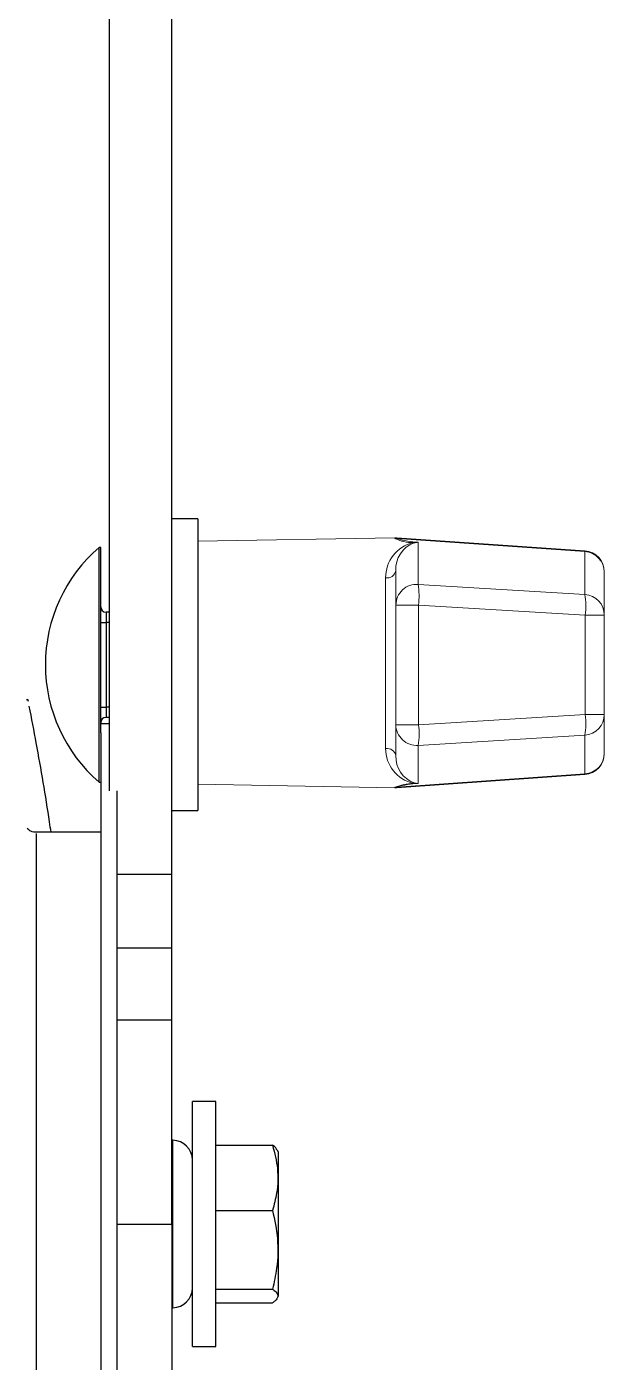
# Model space of a CAD drawing. Extents: x 9.3 to 87.2, y 0.6 to 68.8.
# Drawn here: x 84.911 to 86.643, y 26.251 to 30.256 of the extents above; entities that cross this region are included whole.
import ezdxf

# ---------------------------------------------------------------- set-up
doc = ezdxf.new("R2010")
doc.units = 0
doc.header["$MEASUREMENT"] = 0
doc.linetypes.add('SLD-Solid', pattern=[0])
doc.layers.add('OBJECT', color=7, linetype='CONTINUOUS')

msp = doc.modelspace()

# ---------------------------------------------------------------- linework, layer by layer
at = {"layer": 'OBJECT'}
for p, q in [((85.1589, 27.9642), (85.1589, 32.8932)), ((85.3459, 27.7148), (85.3459, 32.8932)), ((85.4239, 28.7799), (85.3459, 28.7799)), ((85.4239, 28.7799), (85.4239, 27.9049)), ((85.1329, 28.6944), (85.1279, 28.6944)), ((85.1279, 27.9904), (85.1279, 28.6944)), ((85.1329, 28.1388), (85.1329, 28.6944)), ((85.1489, 28.5002), (85.1489, 28.4692)), ((85.1589, 28.5002), (85.1489, 28.5002)), ((85.1329, 28.4692), (85.1489, 28.4692)), ((85.1489, 28.4692), (85.1489, 28.2157)), ((85.1589, 28.4692), (85.1489, 28.4692)), ((84.9146, 28.2387), (84.9096, 28.2367)), ((84.916, 28.2319), (84.9146, 28.2387)), ((85.1329, 28.2157), (85.1489, 28.2157)), ((85.1489, 28.2157), (85.1489, 28.1847)), ((85.1589, 28.2157), (85.1489, 28.2157)), ((85.1589, 28.1652), (85.1329, 28.1652)), ((85.1589, 28.1847), (85.1489, 28.1847)), ((85.1329, 28.1388), (85.1329, 25.1652)), ((85.1279, 27.9904), (85.1329, 27.9904)), ((85.1809, 27.9642), (85.1809, 25.1652)), ((85.3459, 27.9049), (85.4239, 27.9049)), ((85.1329, 27.8402), (84.9395, 27.8402)), ((85.1809, 27.7148), (85.3459, 27.7148)), ((85.3459, 27.4933), (85.3459, 27.7148)), ((85.1809, 27.4933), (85.3459, 27.4933)), ((85.3459, 27.2774), (85.3459, 27.4933)), ((85.1809, 27.2774), (85.3459, 27.2774)), ((85.3459, 26.6652), (85.3459, 27.2774)), ((85.4779, 27.0327), (85.4079, 27.0327)), ((85.4079, 26.2977), (85.4079, 27.0327)), ((85.4779, 26.2977), (85.4779, 27.0327)), ((85.3489, 26.9164), (85.3459, 26.9165)), ((85.3489, 26.414), (85.3489, 26.9164)), ((85.4779, 26.9014), (85.6484, 26.9014)), ((85.6659, 26.8802), (85.6628, 26.8868)), ((85.6659, 26.4502), (85.6659, 26.8802)), ((85.4779, 26.7059), (85.6484, 26.7059)), ((85.1809, 26.6652), (85.3459, 26.6652)), ((85.3459, 26.6652), (85.3459, 25.9152)), ((85.4779, 26.4696), (85.6484, 26.4696)), ((85.6628, 26.4435), (85.6659, 26.4502)), ((85.3459, 26.4139), (85.3489, 26.414)), ((85.4779, 26.429), (85.6484, 26.429)), ((85.4079, 26.2977), (85.4779, 26.2977))]:
    msp.add_line(p, q, dxfattribs=at)
at = {"layer": 'OBJECT', "linetype": 'SLD-Solid', "lineweight": 15}
for p, q in [((86.0155, 28.7236), (85.4239, 28.7132)), ((86.0155, 28.7211), (86.0155, 28.7236)), ((86.585, 28.684), (86.0209, 28.7234)), ((86.0209, 28.7234), (86.0209, 28.7209)), ((86.585, 28.6817), (86.0209, 28.7209)), ((86.085, 28.7097), (86.085, 28.5835)), ((86.585, 28.6817), (86.585, 28.684)), ((86.585, 28.5534), (86.585, 28.6817)), ((85.9875, 28.0913), (85.9875, 28.6029)), ((86.0182, 28.5216), (86.0182, 28.6241)), ((86.6432, 28.6216), (86.6432, 28.6198)), ((86.6432, 28.6198), (86.6432, 28.4915)), ((86.085, 28.5835), (86.585, 28.5534)), ((86.0182, 28.1628), (86.0182, 28.5216)), ((86.5861, 28.4911), (86.0861, 28.5212)), ((86.0861, 28.5212), (86.0861, 28.1625)), ((86.5861, 28.1931), (86.5861, 28.4911)), ((86.6432, 28.4915), (86.6432, 28.1934)), ((86.0182, 28.0699), (86.0182, 28.1628)), ((86.0861, 28.1625), (86.5861, 28.1931)), ((86.6432, 28.1934), (86.6432, 28.0771)), ((86.585, 28.1314), (86.085, 28.1008)), ((86.585, 28.0151), (86.585, 28.1314)), ((86.085, 28.1008), (86.085, 27.9865)), ((86.6432, 28.0771), (86.6432, 28.0756)), ((86.585, 28.0151), (86.0209, 27.9758)), ((86.0209, 27.9738), (86.585, 28.0132)), ((86.585, 28.0132), (86.585, 28.0151)), ((85.4239, 27.984), (86.0155, 27.9737)), ((86.0155, 27.9737), (86.0155, 27.9757)), ((86.0209, 27.9758), (86.0209, 27.9738))]:
    msp.add_line(p, q, dxfattribs=at)
for centre, radius, start, end in [((86.0165, 28.6611), 0.0625, 86, 91), ((86.0683, 28.8297), 0.1208, 244.0403, 270.5823), ((86.0165, 28.6581), 0.0629, 86.0269, 90.9921), ((86.0957, 28.9589), 0.2494, 252.5519, 267.5516), ((86.0948, 28.6045), 0.1074, 103.6069, 180.8648), ((86.1012, 28.6298), 0.0832, 109.8811, 183.8831), ((86.0737, 28.7179), 0.00994, 245.6616, 265.6441), ((86.5807, 28.6216), 0.0625, 0, 86), ((86.5809, 28.6196), 0.0623, 0.174, 86.2075), ((85.9913, 28.6302), 0.0275, 261.9913, 347.3039), ((86.0805, 28.5213), 0.0623, 85.8287, 179.7901), ((85.8546, 28.5483), 0.2331, 353.3247, 8.6762), ((86.0682, 31.7434), 3.2222, 269.1113, 270.3196), ((86.3546, 28.5182), 0.2331, 353.3248, 8.6763), ((86.5809, 28.4913), 0.0623, 0.174, 86.2075), ((86.5996, 31.0392), 2.5481, 269.6973, 270.9802), ((86.0682, 31.3846), 3.2222, 269.1113, 270.3196), ((86.0805, 28.163), 0.0624, 180.172, 274.1408), ((85.8606, 28.1356), 0.2272, 351.1868, 6.7928), ((86.5809, 28.1936), 0.0623, 273.8298, 359.8572), ((86.3606, 28.1662), 0.2272, 351.1868, 6.7926), ((86.5996, 30.7427), 2.5497, 269.6978, 270.98), ((85.9912, 28.064), 0.0276, 12.2714, 97.8112), ((86.0942, 28.091), 0.1067, 179.8357, 256.6574), ((86.1017, 28.0664), 0.0836, 177.6459, 249.8692), ((86.5809, 28.0772), 0.0623, 273.8298, 359.8572), ((86.5807, 28.0756), 0.0625, 274, 0), ((86.0894, 27.7605), 0.2275, 95.0033, 108.9692), ((86.0165, 28.0385), 0.0628, 269.0031, 273.9779), ((86.0165, 28.0361), 0.0625, 269, 274), ((86.0973, 27.7135), 0.2732, 92.5677, 106.2344), ((86.0735, 27.9782), 0.00979, 93.3096, 113.5119)]:
    msp.add_arc(centre, radius, start, end, dxfattribs=at)
at = {"layer": 'OBJECT'}
for centre, radius, start, end in [((85.4322, 28.3424), 0.4653, 130.8426, 229.1574), ((85.1489, 28.5162), 0.016, 180, 270), ((85.1489, 28.1687), 0.016, 90, 180), ((85.3479, 26.8564), 0.06, 0, 89), ((85.3479, 26.474), 0.06, 271, 0)]:
    msp.add_arc(centre, radius, start, end, dxfattribs=at)
at = {"layer": 'OBJECT', "linetype": 'SLD-Solid', "lineweight": 15}
for points, knots in [([(86.0696, 28.7089), (86.0746, 28.7093), (86.0798, 28.7098), (86.0849, 28.7097), (86.085, 28.7097)], [0, 0, 0, 0, 0.976244, 1, 1, 1, 1]), ([(86.085, 28.7097), (86.085, 28.7097), (86.081, 28.7095), (86.0769, 28.7088), (86.0729, 28.708)], [0, 0, 0, 0, 0.023652, 1, 1, 1, 1]), ([(86.085, 27.9865), (86.0849, 27.9865), (86.0798, 27.9863), (86.0746, 27.9868), (86.0696, 27.9872)], [0, 0, 0, 0, 0.023756, 1, 1, 1, 1]), ([(86.0729, 27.988), (86.0769, 27.9873), (86.081, 27.9866), (86.085, 27.9865), (86.085, 27.9865)], [0, 0, 0, 0, 0.976348, 1, 1, 1, 1])]:
    msp.add_open_spline(points, degree=3, knots=knots, dxfattribs=at)
at = {"layer": 'OBJECT'}
for points, knots in [([(84.9841, 27.8402), (84.9825, 27.8505), (84.9693, 27.94), (84.9481, 28.0663), (84.9258, 28.1817), (84.9186, 28.2186)], [0, 0, 0, 0, 0.081525, 0.706525, 1, 1, 1, 1]), ([(84.9394, 27.8406), (84.9369, 27.8404), (84.9315, 27.84), (84.924, 27.8426), (84.918, 27.8464), (84.9141, 27.8503), (84.9128, 27.8522), (84.9123, 27.8529)], [0, 0, 0, 0, 0.225098, 0.487377, 0.708076, 0.893119, 1, 1, 1, 1]), ([(84.9395, 27.8362), (84.9394, 27.8369), (84.9393, 27.8384), (84.9393, 27.8125), (84.9394, 27.763), (84.9396, 27.6815), (84.9397, 27.5669), (84.9397, 27.4255), (84.9397, 27.2639), (84.9396, 27.0837), (84.9396, 26.8933), (84.9396, 26.6947), (84.9396, 26.497), (84.9396, 26.3024), (84.9397, 26.1197), (84.9397, 25.951), (84.9397, 25.8039), (84.9396, 25.6801), (84.9394, 25.5863), (84.9393, 25.5238), (84.9393, 25.4919), (84.9394, 25.4935), (84.9395, 25.4941)], [0, 0, 0, 0, 0.0293113, 0.0725111, 0.1165317, 0.16945, 0.2239029, 0.2768212, 0.3312742, 0.3841925, 0.4386455, 0.4915639, 0.5460168, 0.5989351, 0.6533881, 0.7063063, 0.7607592, 0.8136767, 0.8681288, 0.9187506, 0.9707099, 1, 1, 1, 1]), ([(85.6484, 26.9014), (85.6543, 26.8781), (85.6663, 26.8309), (85.6639, 26.7645), (85.653, 26.7232), (85.6484, 26.7059)], [0, 0, 0, 0, 0.359917, 0.730732, 1, 1, 1, 1]), ([(85.6609, 26.8867), (85.6604, 26.8889), (85.6591, 26.8939), (85.6522, 26.8987), (85.6484, 26.9014)], [0, 0, 0, 0, 0.44642, 1, 1, 1, 1]), ([(85.6484, 26.7059), (85.6543, 26.6777), (85.6663, 26.6207), (85.6639, 26.5404), (85.653, 26.4906), (85.6484, 26.4696)], [0, 0, 0, 0, 0.3599166, 0.7307321, 1, 1, 1, 1]), ([(85.6484, 26.4696), (85.6519, 26.4669), (85.6613, 26.4598), (85.6666, 26.4479), (85.6593, 26.4369), (85.6507, 26.4307), (85.6484, 26.429)], [0, 0, 0, 0, 0.2004496, 0.5311742, 0.8719082, 1, 1, 1, 1])]:
    msp.add_open_spline(points, degree=3, knots=knots, dxfattribs=at)

doc.saveas('drawing.dxf')
